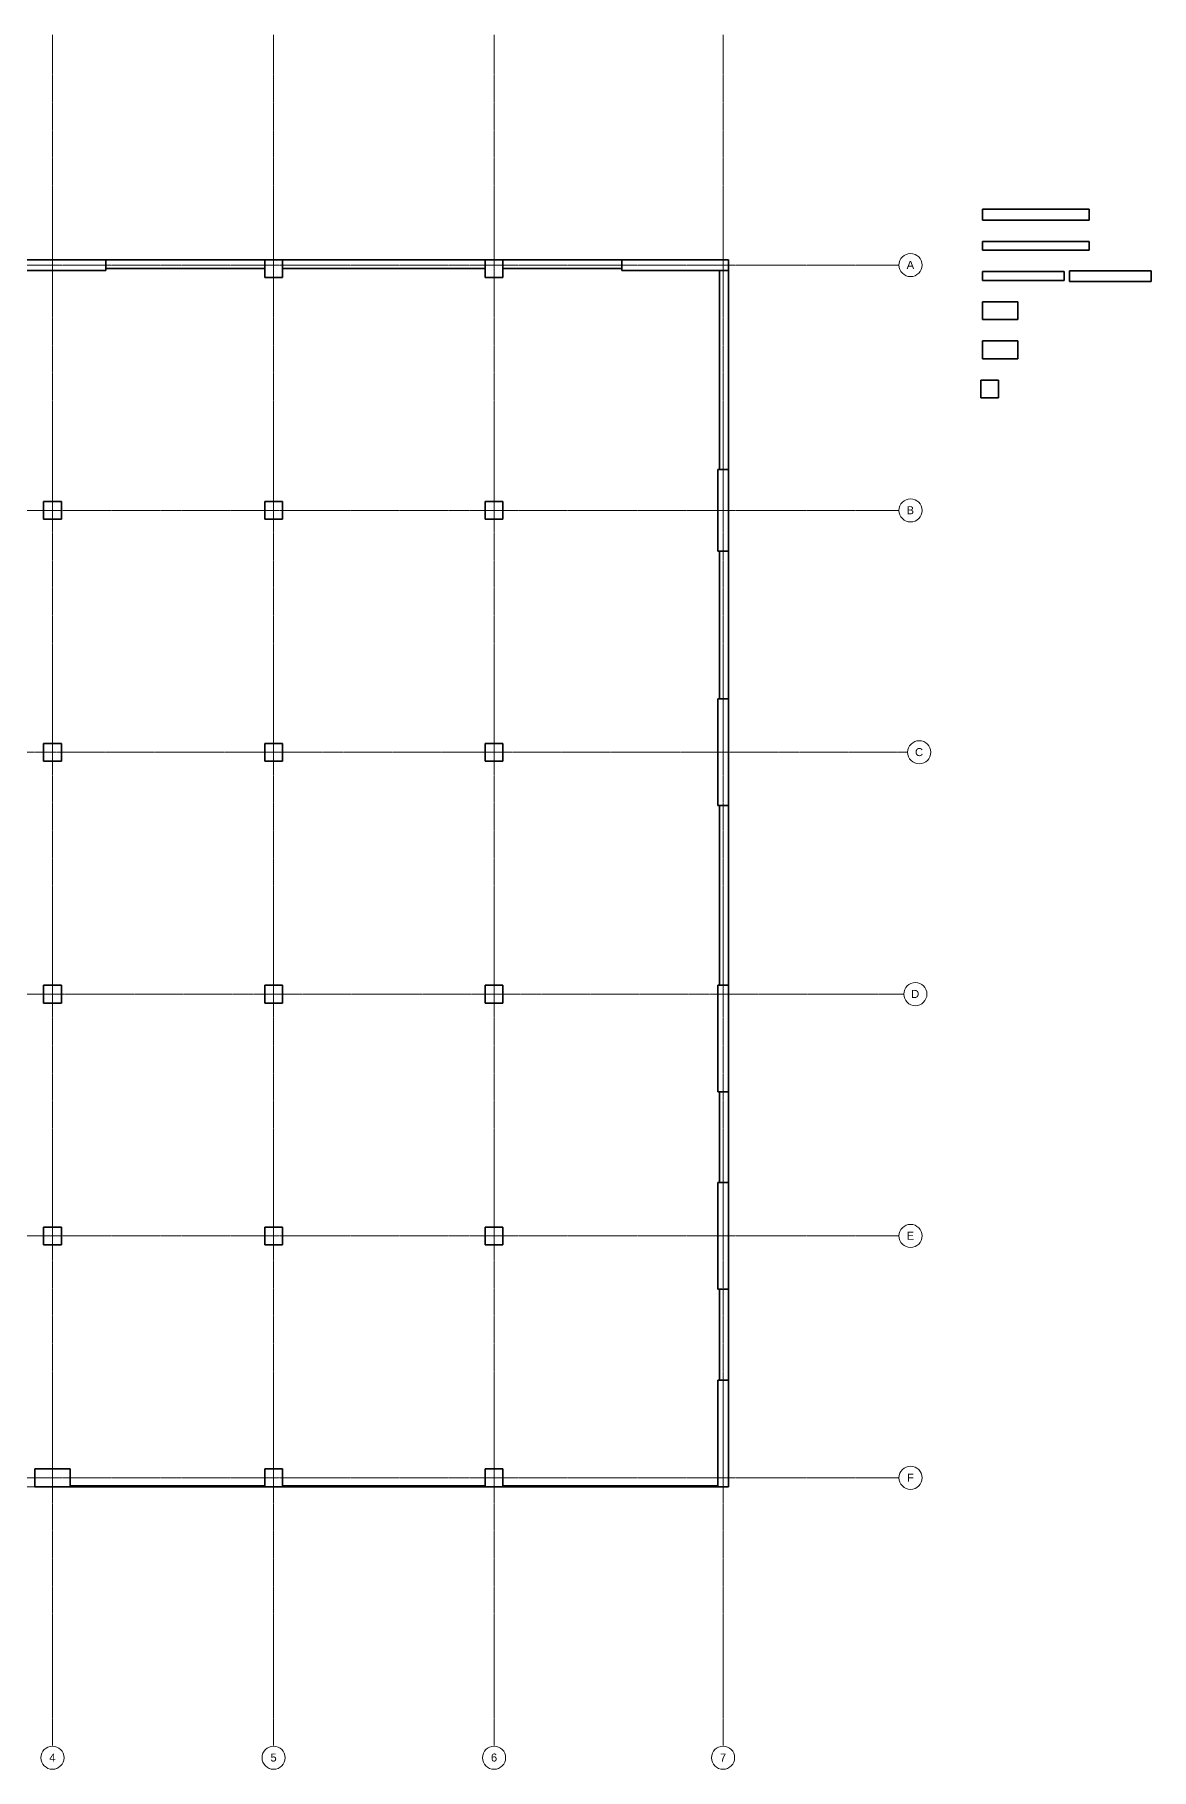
# Model space of a CAD drawing. Header units: millimetres. Extents: x -23378 to 32018, y -24665 to 24107.
# Drawn here: x 616 to 32018, y -24665 to 24107 of the extents above; entities that cross this region are included whole.
import ezdxf

# ---------------------------------------------------------------- set-up
doc = ezdxf.new("R2010")
doc.units = ezdxf.units.MM
doc.linetypes.add('Grid Line', pattern=[22.225, 12.7, -3.175, 3.175, -3.175])
for name, color, linetype, lineweight in [('A-COLS', 52, 'Continuous', 18), ('A-FLOR', 192, 'Continuous', 18), ('A-GLAZ-CURT', 52, 'Continuous', 18), ('A-WALL', 113, 'Continuous', 18), ('S-GRID', 1, 'Continuous', 9), ('S-GRID-IDEN', 1, 'Continuous', 9)]:
    doc.layers.add(name, color=color, linetype=linetype, lineweight=lineweight)
doc.styles.add('Arial_1', font='arial.ttf', dxfattribs={"height": 225})

# ---------------------------------------------------------------- blocks, each defined once
blk = doc.blocks.new('M_Rectangular Column - 300x30-366921-Bodrumi')
at = {"layer": 'A-COLS', "lineweight": 35}
for p, q in [((1500, 150), (-1500, 150)), ((-1500, 150), (-1500, -150)), ((1500, -150), (1500, 150)), ((-1500, -150), (1500, -150))]:
    blk.add_line(p, q, dxfattribs=at)
blk = doc.blocks.new('M_Rectangular Column - 300x25-366922-Bodrumi')
at = {"layer": 'A-COLS', "lineweight": 35}
for p, q in [((1500, 125), (-1500, 125)), ((-1500, 125), (-1500, -125)), ((1500, -125), (1500, 125)), ((-1500, -125), (1500, -125))]:
    blk.add_line(p, q, dxfattribs=at)
blk = doc.blocks.new('M_Rectangular Column - 50x50-366923-Bodrumi')
at = {"layer": 'A-COLS', "lineweight": 35}
for p, q in [((250, 250), (-250, 250)), ((-250, 250), (-250, -250)), ((250, -250), (250, 250)), ((-250, -250), (250, -250))]:
    blk.add_line(p, q, dxfattribs=at)
blk = doc.blocks.new('M_Rectangular Column - 100x50-366924-Bodrumi')
at = {"layer": 'A-COLS', "lineweight": 35}
for p, q in [((500, 250), (-500, 250)), ((-500, 250), (-500, -250)), ((500, -250), (500, 250)), ((-500, -250), (500, -250))]:
    blk.add_line(p, q, dxfattribs=at)
blk = doc.blocks.new('M_Rectangular Column - 230x25-366925-Bodrumi')
at = {"layer": 'A-COLS', "lineweight": 35}
for p, q in [((1150, 125), (-1150, 125)), ((-1150, 125), (-1150, -125)), ((1150, -125), (1150, 125)), ((-1150, -125), (1150, -125))]:
    blk.add_line(p, q, dxfattribs=at)
blk = doc.blocks.new('M_Rectangular Column - 230x30-366926-Bodrumi')
at = {"layer": 'A-COLS', "lineweight": 35}
for p, q in [((1150, 150), (-1150, 150)), ((-1150, 150), (-1150, -150)), ((1150, -150), (1150, 150)), ((-1150, -150), (1150, -150))]:
    blk.add_line(p, q, dxfattribs=at)
blk = doc.blocks.new('System Panel - Glazed-370503-Bodrumi')
at = {"layer": 'A-GLAZ-CURT', "lineweight": 25}
for p, q in [((915, 49), (-915, 49)), ((-915, 24), (915, 24)), ((915, 24), (915, 49))]:
    blk.add_line(p, q, dxfattribs=at)
blk = doc.blocks.new('System Panel - Glazed-V1-Bodrumi')
at = {"layer": 'A-GLAZ-CURT', "lineweight": 25}
for p, q in [((915, 49), (-915, 49)), ((-915, 49), (-915, 24)), ((-915, 24), (915, 24)), ((915, 24), (915, 49))]:
    blk.add_line(p, q, dxfattribs=at)
blk = doc.blocks.new('System Panel - Glazed-370504-Bodrumi')
at = {"layer": 'A-GLAZ-CURT', "lineweight": 25}
for p, q in [((275, 50), (-275, 50)), ((-275, 50), (-275, 25)), ((-275, 25), (275, 25))]:
    blk.add_line(p, q, dxfattribs=at)
blk = doc.blocks.new('System Panel - Glazed-370505-Bodrumi')
at = {"layer": 'A-GLAZ-CURT', "lineweight": 25}
for p, q in [((105, 49), (-105, 49)), ((-105, 49), (-105, 25)), ((-105, 25), (105, 25))]:
    blk.add_line(p, q, dxfattribs=at)
blk = doc.blocks.new('System Panel - Glazed-370506-Bodrumi')
at = {"layer": 'A-GLAZ-CURT', "lineweight": 25}
for p, q in [((905, 50), (-905, 50)), ((-905, 50), (-905, 25)), ((-905, 25), (905, 25))]:
    blk.add_line(p, q, dxfattribs=at)
blk = doc.blocks.new('Grid - M_Grid Head - Circle-24584-Bodrumi')
at = {"layer": 'S-GRID-IDEN'}
blk.add_circle((0, 0), 6.5, dxfattribs=at)

msp = doc.modelspace()

# ---------------------------------------------------------------- linework, layer by layer
at = {"layer": 'A-FLOR'}
for p, q in [((-17874.4, 17780.7), (20125.6, 17780.7)), ((20125.6, 17780.7), (20125.6, -16719.3)), ((20125.6, -16719.3), (-17874.4, -16719.3))]:
    msp.add_line(p, q, dxfattribs=at)
at = {"layer": 'A-WALL', "lineweight": 35}
for p, q in [((7085.6, 17780.7), (2615.6, 17780.7)), ((13285.6, 17780.7), (7585.6, 17780.7)), ((17125.6, 17780.7), (13785.6, 17780.7)), ((2615.6, 17530.7), (7085.6, 17530.7)), ((7585.6, 17530.7), (13285.6, 17530.7)), ((13785.6, 17530.7), (17125.6, 17530.7)), ((19875.6, 17480.7), (19875.6, 11880.7)), ((20125.6, 11880.7), (20125.6, 17480.7)), ((19875.6, 9580.7), (19875.6, 5430.7)), ((20125.6, 5430.7), (20125.6, 9580.7)), ((19875.6, 2430.7), (19875.6, -2619.3)), ((20125.6, -2619.3), (20125.6, 2430.7)), ((19875.6, -5619.3), (19875.6, -8169.3)), ((20125.6, -8169.3), (20125.6, -5619.3)), ((19875.6, -11169.3), (19875.6, -13719.3)), ((20125.6, -13719.3), (20125.6, -11169.3))]:
    msp.add_line(p, q, dxfattribs=at)
at = {"layer": 'S-GRID', "linetype": 'Grid Line'}
for p, q in [((1115.6, 24107.1), (1115.6, -24015.2)), ((7335.6, 24107.1), (7335.6, -24015.2)), ((13535.6, 24107.1), (13535.6, -24015.2)), ((19975.6, 24107.1), (19975.6, -24015.2)), ((-23378.3, 17630.7), (24921.4, 17630.7)), ((-23378.3, 10730.7), (24921.4, 10730.7)), ((-23134.1, 3930.7), (25165.5, 3930.7)), ((-23242.6, -2869.3), (25057, -2869.3)), ((-23378.3, -9669.3), (24921.4, -9669.3)), ((-23378.3, -16469.3), (24921.4, -16469.3))]:
    msp.add_line(p, q, dxfattribs=at)

# ---------------------------------------------------------------- block references
at = {"layer": 'A-COLS'}
for name, p in [('M_Rectangular Column - 300x30-366921-Bodrumi', (28767.4, 19046.7)), ('M_Rectangular Column - 300x25-366922-Bodrumi', (28767.4, 18171.7)), ('M_Rectangular Column - 300x30-366921-Bodrumi', (1115.6, 17630.7)), ('M_Rectangular Column - 50x50-366923-Bodrumi', (7335.6, 17530.7)), ('M_Rectangular Column - 50x50-366923-Bodrumi', (13535.6, 17530.7)), ('M_Rectangular Column - 300x30-366921-Bodrumi', (18625.6, 17630.7)), ('M_Rectangular Column - 230x25-366925-Bodrumi', (28417.4, 17321.7)), ('M_Rectangular Column - 230x30-366926-Bodrumi', (30867.9, 17321.7)), ('M_Rectangular Column - 100x50-366924-Bodrumi', (27767.4, 16346.7)), ('M_Rectangular Column - 100x50-366924-Bodrumi', (27767.4, 15246.7)), ('M_Rectangular Column - 50x50-366923-Bodrumi', (27471.1, 14146.7)), ('M_Rectangular Column - 50x50-366923-Bodrumi', (1115.6, 10730.7)), ('M_Rectangular Column - 50x50-366923-Bodrumi', (7335.6, 10730.7)), ('M_Rectangular Column - 50x50-366923-Bodrumi', (13535.6, 10730.7)), ('M_Rectangular Column - 50x50-366923-Bodrumi', (1115.6, 3930.7)), ('M_Rectangular Column - 50x50-366923-Bodrumi', (7335.6, 3930.7)), ('M_Rectangular Column - 50x50-366923-Bodrumi', (13535.6, 3930.7)), ('M_Rectangular Column - 50x50-366923-Bodrumi', (1115.6, -2869.3)), ('M_Rectangular Column - 50x50-366923-Bodrumi', (7335.6, -2869.3)), ('M_Rectangular Column - 50x50-366923-Bodrumi', (13535.6, -2869.3)), ('M_Rectangular Column - 50x50-366923-Bodrumi', (1115.6, -9669.3)), ('M_Rectangular Column - 50x50-366923-Bodrumi', (7335.6, -9669.3)), ('M_Rectangular Column - 50x50-366923-Bodrumi', (13535.6, -9669.3)), ('M_Rectangular Column - 100x50-366924-Bodrumi', (1115.6, -16469.3)), ('M_Rectangular Column - 50x50-366923-Bodrumi', (7335.6, -16469.3)), ('M_Rectangular Column - 50x50-366923-Bodrumi', (13535.6, -16469.3))]:
    msp.add_blockref(name, p, dxfattribs=at)
for name, p, rotation in [('M_Rectangular Column - 230x30-366926-Bodrumi', (19975.6, 10730.7), 89.9999999999999), ('M_Rectangular Column - 300x30-366921-Bodrumi', (19975.6, 3930.7), 89.9999999999999), ('M_Rectangular Column - 300x30-366921-Bodrumi', (19975.6, -4119.3), 89.9999999999999), ('M_Rectangular Column - 300x30-366921-Bodrumi', (19975.6, -9669.3), 89.99999999999991), ('M_Rectangular Column - 300x30-366921-Bodrumi', (19975.6, -15219.3), 89.9999999999999)]:
    msp.add_blockref(name, p, dxfattribs=dict(at, rotation=rotation))
at = {"layer": 'A-GLAZ-CURT', "rotation": 180}
for name, p in [('System Panel - Glazed-370506-Bodrumi', (2520.6, -16669.3)), ('System Panel - Glazed-V1-Bodrumi', (4340.6, -16669.3)), ('System Panel - Glazed-370503-Bodrumi', (6170.6, -16669.3)), ('System Panel - Glazed-370505-Bodrumi', (7690.6, -16669.9)), ('System Panel - Glazed-V1-Bodrumi', (8710.6, -16669.9)), ('System Panel - Glazed-V1-Bodrumi', (10540.6, -16669.9)), ('System Panel - Glazed-370503-Bodrumi', (12370.6, -16669.9)), ('System Panel - Glazed-370504-Bodrumi', (14060.6, -16669.3)), ('System Panel - Glazed-V1-Bodrumi', (15250.6, -16669.3)), ('System Panel - Glazed-V1-Bodrumi', (17080.6, -16669.3)), ('System Panel - Glazed-370503-Bodrumi', (18910.6, -16669.3))]:
    msp.add_blockref(name, p, dxfattribs=at)
at = {"layer": 'S-GRID-IDEN', "xscale": 49.99999999999998, "yscale": 49.99999999999998, "zscale": 49.99999999999998}
for p, rotation in [((25246.4, 17630.7), 269.9999999999994), ((25246.4, 10730.7), 269.9999999999994), ((25490.5, 3930.7), 269.9999999999994), ((25382, -2869.3), 269.9999999999994), ((25246.4, -9669.3), 269.9999999999994), ((25246.4, -16469.3), 269.9999999999994), ((1115.6, -24340.2), 180), ((7335.6, -24340.2), 180), ((13535.6, -24340.2), 180), ((19975.6, -24340.2), 180)]:
    msp.add_blockref('Grid - M_Grid Head - Circle-24584-Bodrumi', p, dxfattribs=dict(at, rotation=rotation))

# ---------------------------------------------------------------- texts
at = {"layer": 'S-GRID-IDEN', "char_height": 225, "attachment_point": 1, "style": 'Arial_1'}
for s, insert, width in [('A', (25137.6, 17748.3), 256.54), ('B', (25137.6, 10848.3), 256.54), ('C', (25373.5, 4048.3), 276.582), ('D', (25265, -2751.7), 276.582), ('E', (25137.6, -9551.7), 256.54), ('F', (25145.8, -16351.7), 236.498), ('4', (1026.4, -24221.4), 212.447), ('5', (7246.4, -24221.4), 212.447), ('6', (13446.4, -24221.4), 212.447), ('7', (19886.4, -24221.4), 212.447)]:
    msp.add_mtext(s, dxfattribs=dict(at, insert=insert, width=width))

doc.saveas('drawing.dxf')
